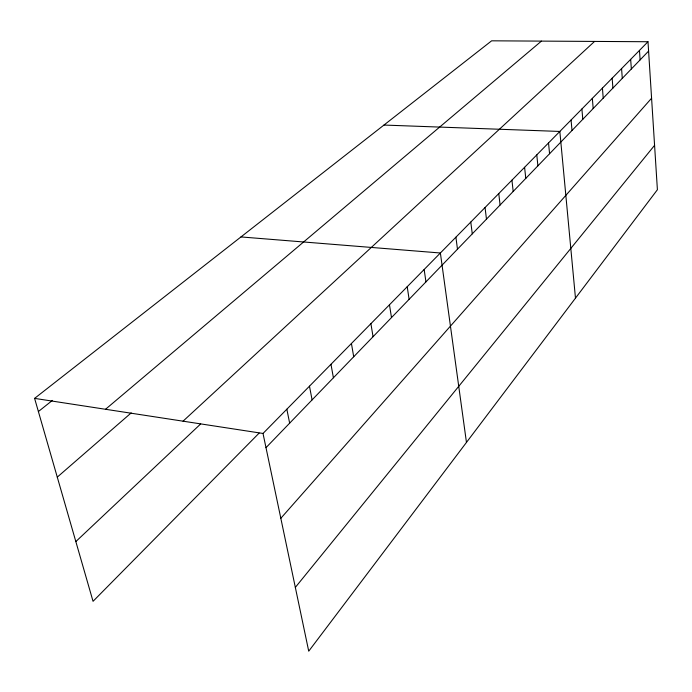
<?xml version="1.0" encoding="UTF-8"?>
<svg xmlns="http://www.w3.org/2000/svg" width="692" height="692" viewBox="0 0 692 692"><rect width="100%" height="100%" fill="white"/><g stroke="black" fill="none" stroke-linecap="round" stroke-linejoin="round"><path stroke-width="1.04" d="M295.337 587.396L654.58 145.329M280.822 518.291L651.587 98.221M265.996 447.672L648.594 51.096M263.012 433.46L647.997 41.736L657.4 189.72L308.727 651.181L263.012 433.46L34.6 398.384L93.039 601.313L259.137 433.097M75.835 541.577L200.645 423.962M183.051 421.177L594.566 41.425M57.28 477.125L131.186 412.908M105.53 409.275L541.429 41.113M38.389 411.55L52.367 400.417M34.6 398.384L491.631 40.819L647.997 41.736M383.956 125.053L559.837 131.445L575.476 298.148M240.963 236.932L440.38 252.995L466.46 442.422M286.851 409.206L289.645 423.167M309.48 386.188L312.083 399.898M330.975 364.312L333.414 377.789M351.424 343.5L353.707 356.752M370.903 323.683L373.049 336.71M389.475 304.783L391.499 317.593M407.216 286.739L409.11 299.333M424.161 269.491L425.943 281.878M455.898 237.2L457.481 249.189M470.785 222.054L472.273 233.861M485.057 207.531L486.467 219.156M498.768 193.587L500.091 205.031M511.933 180.18L513.187 191.45M524.597 167.3L525.782 178.398M536.784 154.896L537.9 165.838M548.522 142.95L549.578 153.728M571.073 120.01L572.007 130.477M581.903 108.999L582.785 119.309M592.343 98.368L593.182 108.532M602.429 88.109L603.216 98.134M612.169 78.196L612.913 88.083M621.58 68.62L622.281 78.378M630.672 59.365L631.346 68.984M639.477 50.412L640.109 59.893"/></g></svg>
